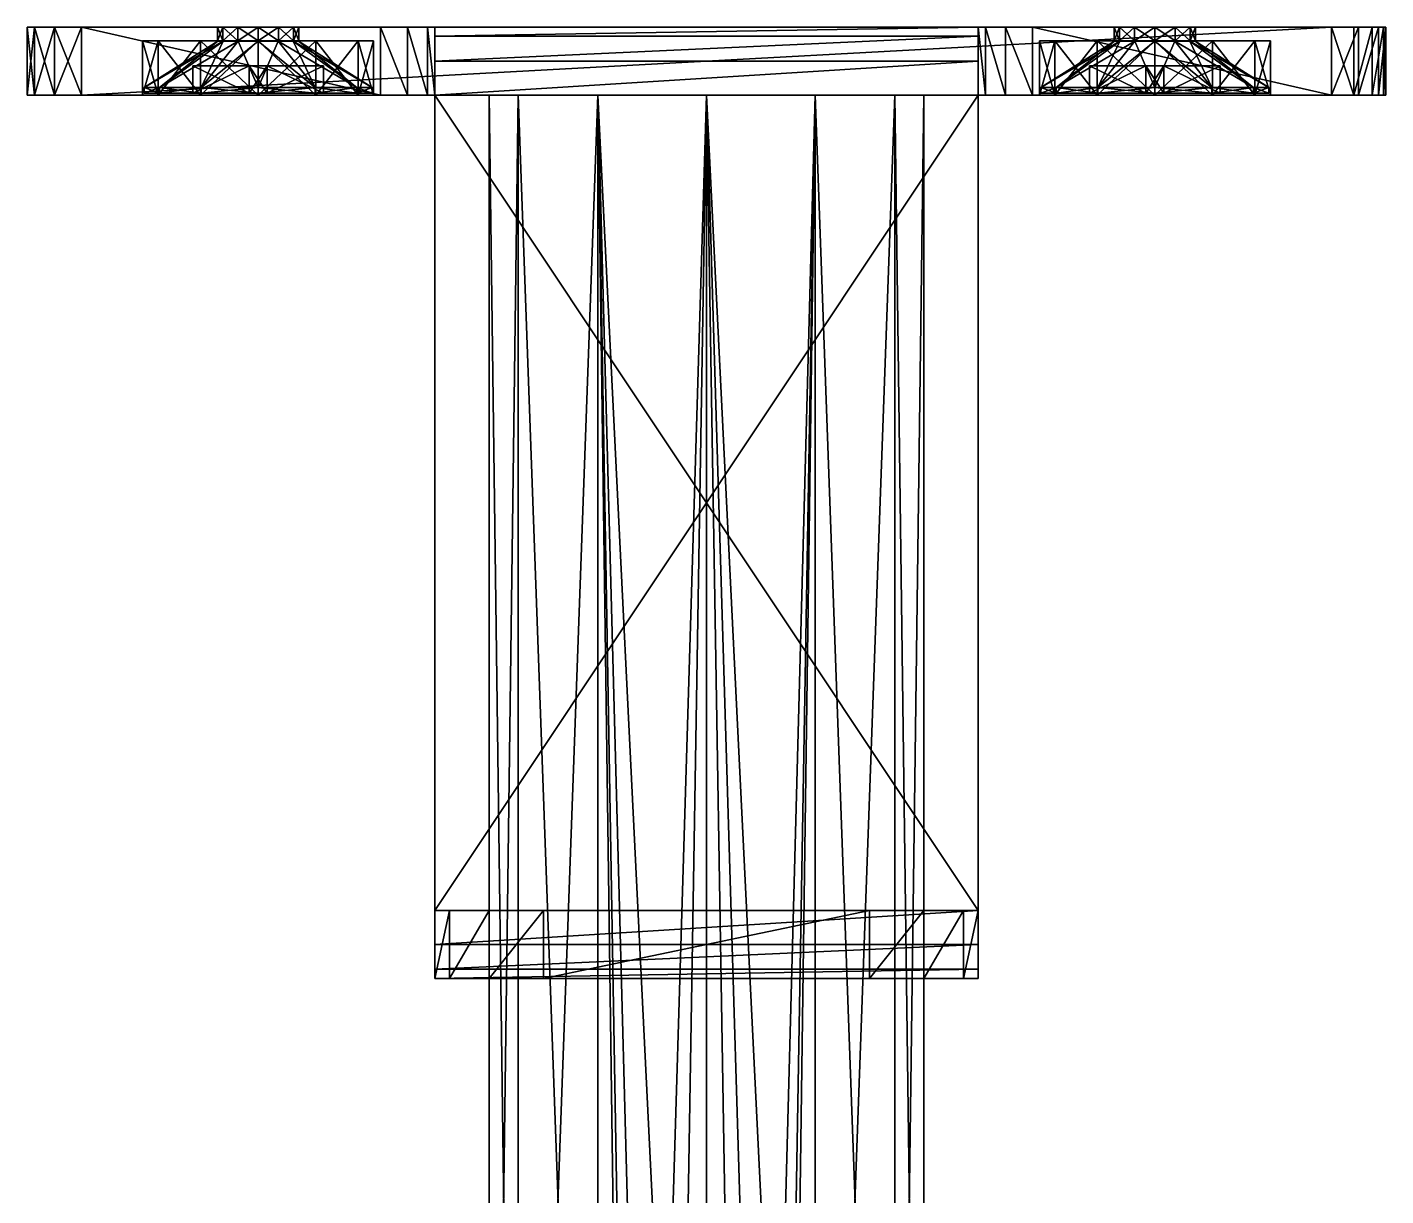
# Model space of a CAD drawing. Header units: millimetres. Extents: x -25 to 25, y -86 to 0.
# Drawn here: x -25 to 25, y -43 to 0 of the extents above; entities that cross this region are included whole.
import ezdxf

# ---------------------------------------------------------------- set-up
doc = ezdxf.new("R2010")
doc.units = ezdxf.units.MM
doc.layers.get('0').update_dxf_attribs({"color": 227})

msp = doc.modelspace()

# ---------------------------------------------------------------- meshes
at = {"color": 252}
mesh = msp.add_polyface(dxfattribs=at)
corners = [(-20.135, -2.214, -2.099), (-17.784, -0.518, -0.741), (-18.599, -2.214, -3.635), (-20.135, -2.214, 2.099), (-17.784, -0.518, 0.741), (-20.698, -2.214), (-18.599, -2.214, 3.635), (-17.241, -0.518, 1.284), (-17.982, -0.518), (-20.135, -2.426, -2.099), (-20.135, -2.426, 2.099), (-20.698, -2.426), (-18.599, -2.426, -3.635), (-18.906, -2.426, -0.33), (-18.906, -1.426, -0.33), (-18.906, -2.426, 0.33), (-18.906, -1.426, 0.33), (-23, 0, -25), (-25, 0, -23), (-12, 0, -25), (-24, 0, -24.732), (-24.732, 0, -24), (-25, 0, 13), (-18, 0), (-24.732, 0, 14), (-24, 0, 14.732), (-23, 0, 15), (-17.799, 0, 0.75), (-17.25, 0, 1.299), (-17.799, 0, -0.75), (-17.25, 0, -1.299), (-16.5, 0, -1.5), (-25, -2.5, 13), (-25, -2.5, -23), (-23, -2.5, -25), (-24.732, -2.5, -24), (-24, -2.5, -24.732), (-12, -2.5, -25), (-23, -2.5, 15), (-24, -2.5, 14.732), (-24.732, -2.5, 14), (-20.181, -0.5, -2.125), (-20.181, -2.5, -2.125), (-18.625, -0.5, -3.681), (-20.75, -2.5), (-20.181, -0.5, 2.125), (-20.181, -2.5, 2.125), (-20.75, -0.5), (-18.625, -2.5, 3.681), (-18.625, -0.5, 3.681), (-18.625, -2.5, -3.681), (-17.799, -0.5, 0.75), (-17.799, -0.5, -0.75), (-17.25, -0.5, -1.299), (-18, -0.5), (-17.25, -0.5, 1.299)]
mesh.append_faces([[corners[k] for k in face] for face in [(18, 31, 19, 18), (22, 26, 28, 22)]], dxfattribs={"vtx0": -1, "vtx1": -1, "vtx2": -1, "vtx3": -1, "color": 252})
mesh.append_faces([[corners[k] for k in face] for face in [(17, 18, 19, 17), (22, 23, 18, 22), (27, 22, 28, 27), (47, 51, 45, 47), (41, 52, 47, 41), (43, 53, 41, 43), (45, 55, 49, 45)]], dxfattribs={"vtx0": -1, "vtx1": -1, "vtx3": -1, "color": 252})
mesh.append_faces([[corners[k] for k in face] for face in [(17, 20, 18, 17), (25, 26, 22, 25), (27, 23, 22, 27), (23, 29, 18, 23), (29, 30, 18, 29), (30, 31, 18, 30), (54, 51, 47, 54)]], dxfattribs={"vtx1": -1, "vtx2": -1, "vtx3": -1, "color": 252})
mesh.append_faces([[corners[k] for k in face] for face in [(0, 1, 2, 0), (3, 4, 5, 3), (6, 7, 3, 6), (5, 8, 0, 5), (0, 9, 5, 0), (3, 10, 6, 3), (13, 14, 15, 13), (24, 25, 22, 24), (32, 22, 33, 32), (17, 34, 20, 17), (35, 21, 36, 35), (33, 18, 35, 33), (36, 20, 34, 36), (34, 17, 37, 34), (38, 26, 39, 38), (24, 40, 25, 24), (22, 32, 24, 22), (25, 39, 26, 25), (41, 42, 43, 41), (42, 41, 44, 42), (45, 46, 47, 45), (46, 45, 48, 46), (49, 48, 45, 49), (47, 44, 41, 47)]], dxfattribs={"vtx1": -1, "vtx3": -1, "color": 252})
mesh.append_faces([[corners[k] for k in face] for face in [(3, 5, 11, 3), (0, 2, 12, 0), (14, 16, 15, 14), (20, 21, 18, 20), (22, 18, 33, 22), (18, 21, 35, 18), (21, 20, 36, 21), (32, 40, 24, 32), (40, 39, 25, 40), (46, 44, 47, 46), (42, 50, 43, 42)]], dxfattribs={"vtx2": -1, "vtx3": -1, "color": 252})
mesh = msp.add_polyface(dxfattribs=at)
corners = [(-17.784, -0.518, -0.741), (-15.216, -0.518, -0.741), (-17.241, -0.518, -1.284), (-17.982, -0.518), (-15.018, -0.518), (-17.241, -0.518, 1.284), (-15.759, -0.518, 1.284), (-17.784, -0.518, 0.741), (-16.5, -0.518, 1.482), (-15.216, -0.518, 0.741), (-16.5, -0.518, -1.482), (-16.5, -2.214, -4.198), (-20.135, -2.214, -2.099), (-20.135, -2.214, 2.099), (-16.5, -2.214, 4.198), (-18.599, -2.214, 3.635), (-20.698, -2.214), (-18.599, -2.214, -3.635), (-16.5, -2.426, -4.198), (-18.599, -2.426, 3.635), (-16.83, -2.426, -2.406), (-16.83, -1.426, -2.406), (-16.83, -2.426, -0.33), (-16.83, -1.426, -0.33), (-18.906, -2.426, -0.33), (-18.906, -1.426, -0.33), (-18.906, -2.426, 0.33), (-18.906, -1.426, 0.33), (-16.83, -2.426, 0.33), (-16.83, -1.426, 0.33), (-16.83, -2.426, 2.406), (-16.83, -1.426, 2.406), (-16.17, -2.426, 2.406), (-15.75, 0, 1.299), (-16.5, 0, 1.5), (-23, 0, 15), (-17.25, 0, 1.299), (-23, 0, -25), (-12, 0, -25), (-12, -2.5, -25), (-16.5, -2.5, -4.25), (-16.5, -0.5, -4.25), (-18.625, -2.5, -3.681), (-16.5, -0.5, 4.25), (-16.5, -2.5, 4.25), (-18.625, -0.5, 3.681), (-18.625, -2.5, 3.681), (-18.625, -0.5, -3.681), (-16.5, -0.5, 1.5), (-17.25, -0.5, 1.299), (-17.799, -0.5, -0.75), (-20.181, -0.5, -2.125), (-17.25, -0.5, -1.299), (-16.5, -0.5, -1.5), (-18, -0.5), (-20.75, -0.5), (-17.799, -0.5, 0.75), (-20.181, -0.5, 2.125), (-17.799, 0, 0.75), (-18, 0), (-17.799, 0, -0.75), (-17.25, 0, -1.299), (-16.5, 0, -1.5)]
mesh.append_faces([[corners[k] for k in face] for face in [(0, 1, 2, 0), (5, 6, 7, 5), (7, 9, 3, 7), (27, 23, 29, 27), (48, 45, 49, 48), (50, 51, 52, 50), (41, 53, 47, 41)]], dxfattribs={"vtx0": -1, "vtx1": -1, "vtx3": -1, "color": 252})
mesh.append_faces([[corners[k] for k in face] for face in [(0, 3, 4, 0), (33, 34, 35, 33), (34, 36, 35, 34), (43, 45, 48, 43), (53, 52, 47, 53), (50, 54, 55, 50), (56, 49, 57, 56)]], dxfattribs={"vtx1": -1, "vtx2": -1, "vtx3": -1, "color": 252})
mesh.append_faces([[corners[k] for k in face] for face in [(10, 11, 2, 10), (0, 12, 3, 0), (7, 13, 5, 7), (14, 8, 15, 14), (17, 2, 11, 17), (11, 18, 17, 11), (20, 21, 22, 20), (22, 23, 24, 22), (26, 27, 28, 26), (28, 29, 30, 28), (30, 31, 32, 30), (40, 41, 42, 40), (43, 44, 45, 43), (47, 42, 41, 47), (34, 48, 36, 34), (56, 58, 49, 56), (58, 56, 59, 58), (50, 60, 54, 50), (60, 50, 61, 60), (53, 62, 52, 53), (52, 61, 50, 52), (54, 59, 56, 54), (49, 36, 48, 49)]], dxfattribs={"vtx1": -1, "vtx3": -1, "color": 252})
mesh.append_faces([[corners[k] for k in face] for face in [(5, 8, 6, 5), (8, 5, 15, 8), (7, 3, 16, 7), (0, 2, 17, 0), (14, 15, 19, 14), (21, 23, 22, 21), (23, 25, 24, 23), (27, 29, 28, 27), (29, 31, 30, 29), (27, 25, 23, 27), (37, 38, 39, 37), (44, 46, 45, 44), (62, 61, 52, 62), (60, 59, 54, 60), (58, 36, 49, 58)]], dxfattribs={"vtx2": -1, "vtx3": -1, "color": 252})
mesh = msp.add_polyface(dxfattribs=at)
corners = [(12.865, -2.214, 2.099), (15.216, -0.518, 0.741), (12.302, -2.214), (12.865, -2.214, -2.099), (15.216, -0.518, -0.741), (14.401, -2.214, -3.635), (15.018, -0.518), (14.401, -2.214, 3.635), (15.759, -0.518, 1.284), (12.302, -2.426), (14.094, -2.426, -0.33), (14.094, -1.426, -0.33), (14.094, -2.426, 0.33), (14.094, -1.426, 0.33), (10, -1.25, -47.665), (-10, -1.25, -47.665), (10, -0.335, -46.75), (10, -2.5, -48), (-10, -2.5, -48), (-10, -0.335, -46.75), (10, 0, -45.5), (23, 0, 15), (-15.75, 0, 1.299), (-23, 0, 15), (11, 0, -25.268), (15.75, 0, -1.299), (12, 0, -25), (10.268, 0, -26), (-10.268, 0, -26), (-10, 0, -45.5), (10, 0, -27), (-10, 0, -27), (15, 0), (-15, 0), (15.201, 0, 0.75), (15.75, 0, 1.299), (-15.201, 0, 0.75), (15.201, 0, -0.75), (-15.201, 0, -0.75), (-11, 0, -25.268), (23, -2.5, 15), (-23, -2.5, 15), (12, -2.5, -25), (10.268, -2.5, -26), (11, -2.5, -25.268), (10, -2.5, -27), (10, -2.5, -46), (12.819, -0.5, -2.125), (12.819, -2.5, -2.125), (14.375, -0.5, -3.681), (12.25, -2.5), (12.819, -0.5, 2.125), (12.819, -2.5, 2.125), (12.25, -0.5), (14.375, -2.5, 3.681), (14.375, -0.5, 3.681), (14.375, -2.5, -3.681), (15.201, -0.5, 0.75), (15.201, -0.5, -0.75), (15.75, -0.5, -1.299), (15, -0.5), (15.75, -0.5, 1.299)]
mesh.append_faces([[corners[k] for k in face] for face in [(39, 37, 24, 39), (35, 22, 21, 35)]], dxfattribs={"vtx0": -1, "vtx1": -1, "vtx2": -1, "vtx3": -1, "color": 252})
mesh.append_faces([[corners[k] for k in face] for face in [(21, 22, 23, 21), (24, 25, 26, 24), (27, 28, 24, 27), (30, 31, 27, 30), (32, 33, 34, 32), (25, 24, 37, 25), (53, 57, 51, 53), (47, 58, 53, 47), (49, 59, 47, 49), (51, 61, 55, 51)]], dxfattribs={"vtx0": -1, "vtx1": -1, "vtx3": -1, "color": 252})
mesh.append_faces([[corners[k] for k in face] for face in [(46, 16, 20, 46)]], dxfattribs={"vtx0": -1, "vtx2": -1, "vtx3": -1, "color": 252})
mesh.append_faces([[corners[k] for k in face] for face in [(29, 31, 30, 29), (35, 34, 36, 35), (32, 37, 38, 32), (17, 14, 46, 17), (14, 16, 46, 14), (45, 46, 20, 45), (58, 60, 53, 58), (60, 57, 53, 60)]], dxfattribs={"vtx1": -1, "vtx2": -1, "vtx3": -1, "color": 252})
mesh.append_faces([[corners[k] for k in face] for face in [(0, 1, 2, 0), (3, 4, 5, 3), (4, 3, 6, 4), (7, 8, 0, 7), (2, 6, 3, 2), (10, 11, 12, 10), (14, 15, 16, 14), (17, 18, 14, 17), (16, 19, 20, 16), (20, 29, 30, 20), (40, 21, 41, 40), (26, 42, 24, 26), (43, 27, 44, 43), (45, 30, 43, 45), (44, 24, 42, 44), (30, 45, 20, 30), (47, 48, 49, 47), (48, 47, 50, 48), (51, 52, 53, 51), (52, 51, 54, 52), (55, 54, 51, 55), (53, 50, 47, 53)]], dxfattribs={"vtx1": -1, "vtx3": -1, "color": 252})
mesh.append_faces([[corners[k] for k in face] for face in [(1, 6, 2, 1), (0, 2, 9, 0), (11, 13, 12, 11), (21, 23, 41, 21), (30, 27, 43, 30), (27, 24, 44, 27), (52, 50, 53, 52), (48, 56, 49, 48)]], dxfattribs={"vtx2": -1, "vtx3": -1, "color": 252})
mesh = msp.add_polyface(dxfattribs=at)
corners = [(-15.216, -0.518, -0.741), (-17.784, -0.518, -0.741), (-15.018, -0.518), (-16.5, -0.518, -1.482), (-17.241, -0.518, -1.284), (-15.759, -0.518, -1.284), (-17.982, -0.518), (-15.216, -0.518, 0.741), (-15.759, -0.518, 1.284), (-17.784, -0.518, 0.741), (-12.865, -2.214, -2.099), (-16.5, -2.214, -4.198), (-14.401, -2.214, -3.635), (-16.5, -0.518, 1.482), (-16.5, -2.214, 4.198), (-14.401, -2.214, 3.635), (-16.5, -2.426, 4.198), (-14.401, -2.426, -3.635), (-16.17, -2.426, 0.33), (-16.17, -1.426, 0.33), (-14.094, -2.426, 0.33), (-14.094, -1.426, 0.33), (-14.094, -1.426, -0.33), (-16.17, -1.426, -0.33), (-16.17, -2.426, -0.33), (-16.17, -2.426, -2.406), (-16.17, -1.426, -2.406), (-16.83, -2.426, -2.406), (-16.83, -1.426, -2.406), (-16.83, -1.426, 2.406), (-16.17, -1.426, 2.406), (-16.17, -2.426, 2.406), (-16.83, -1.426, 0.33), (-16.83, -1.426, -0.33), (-15.75, 0, -1.299), (-12, 0, -25), (-16.5, 0, -1.5), (-16.5, -0.5, -4.25), (-16.5, -2.5, -4.25), (-14.375, -0.5, -3.681), (-16.5, -2.5, 4.25), (-16.5, -0.5, 4.25), (-14.375, -2.5, 3.681), (-14.375, -0.5, 3.681), (-14.375, -2.5, -3.681), (-16.5, -0.5, 1.5), (-16.5, -0.5, -1.5), (-15.75, -0.5, -1.299), (-15.75, -0.5, 1.299), (-15.201, -0.5, 0.75), (-15.201, 0, 0.75), (-15, -0.5), (-15.75, 0, 1.299), (-16.5, 0, 1.5), (-15.201, -0.5, -0.75), (-15.201, 0, -0.75), (-15, 0)]
mesh.append_faces([[corners[k] for k in face] for face in [(33, 23, 32, 33), (19, 32, 23, 19)]], dxfattribs={"vtx0": -1, "vtx1": -1, "vtx2": -1, "vtx3": -1, "color": 252})
mesh.append_faces([[corners[k] for k in face] for face in [(0, 1, 2, 0), (5, 4, 0, 5), (2, 6, 7, 2), (22, 19, 23, 22), (34, 35, 36, 34), (41, 45, 43, 41), (46, 39, 47, 46)]], dxfattribs={"vtx0": -1, "vtx1": -1, "vtx3": -1, "color": 252})
mesh.append_faces([[corners[k] for k in face] for face in [(8, 7, 9, 8), (29, 32, 19, 29), (26, 23, 33, 26), (37, 39, 46, 37), (45, 48, 43, 45)]], dxfattribs={"vtx1": -1, "vtx2": -1, "vtx3": -1, "color": 252})
mesh.append_faces([[corners[k] for k in face] for face in [(3, 4, 5, 3), (0, 10, 5, 0), (11, 3, 12, 11), (13, 14, 8, 13), (15, 8, 14, 15), (14, 16, 15, 14), (18, 19, 20, 18), (24, 23, 25, 24), (25, 26, 27, 25), (31, 30, 18, 31), (30, 29, 19, 30), (28, 26, 33, 28), (37, 38, 39, 37), (40, 41, 42, 40), (43, 42, 41, 43), (49, 50, 51, 49), (50, 49, 52, 50), (45, 53, 48, 45), (36, 46, 34, 36), (54, 55, 47, 54), (55, 54, 56, 55), (48, 52, 49, 48), (51, 56, 54, 51), (47, 34, 46, 47)]], dxfattribs={"vtx1": -1, "vtx3": -1, "color": 252})
mesh.append_faces([[corners[k] for k in face] for face in [(7, 8, 15, 7), (3, 5, 12, 3), (11, 12, 17, 11), (19, 21, 20, 19), (22, 23, 24, 22), (23, 26, 25, 23), (26, 28, 27, 26), (29, 30, 31, 29), (30, 19, 18, 30), (38, 44, 39, 38), (53, 52, 48, 53), (50, 56, 51, 50), (55, 34, 47, 55)]], dxfattribs={"vtx2": -1, "vtx3": -1, "color": 252})
mesh = msp.add_polyface(dxfattribs=at)
corners = [(-12.865, -2.214, -2.099), (-15.216, -0.518, -0.741), (-12.302, -2.214), (-12.865, -2.214, 2.099), (-15.216, -0.518, 0.741), (-14.401, -2.214, 3.635), (-15.018, -0.518), (-14.401, -2.214, -3.635), (-15.759, -0.518, -1.284), (-12.865, -2.426, -2.099), (-12.865, -2.426, 2.099), (-14.401, -2.426, 3.635), (-12.302, -2.426), (-14.094, -2.426, 0.33), (-14.094, -1.426, 0.33), (-14.094, -2.426, -0.33), (-14.094, -1.426, -0.33), (-16.17, -2.426, -0.33), (-16.17, -1.426, 0.33), (-10, 0, -45.5), (10, 0, -45.5), (-10, -0.335, -46.75), (-10, -2.5, -48), (-10, -1.25, -47.665), (10, -1.25, -47.665), (10, -0.335, -46.75), (-10.268, 0, -26), (10.268, 0, -26), (-10, 0, -27), (-11, 0, -25.268), (11, 0, -25.268), (-12, 0, -25), (-15.75, 0, -1.299), (-15.201, 0, -0.75), (-15, 0), (15, 0), (-15.75, 0, 1.299), (15.75, 0, 1.299), (-15.201, 0, 0.75), (15.201, 0, 0.75), (15.201, 0, -0.75), (-10, -2.5, -27), (-10, -2.5, -46), (-11, -2.5, -25.268), (-10.268, -2.5, -26), (-12, -2.5, -25), (-12.819, -0.5, -2.125), (-12.819, -2.5, -2.125), (-12.25, -0.5), (-14.375, -2.5, -3.681), (-12.819, -0.5, 2.125), (-12.819, -2.5, 2.125), (-14.375, -0.5, 3.681), (-12.25, -2.5), (-14.375, -2.5, 3.681), (-14.375, -0.5, -3.681), (-15.201, -0.5, 0.75), (-15.75, -0.5, 1.299), (-15, -0.5), (-15.201, -0.5, -0.75), (-15.75, -0.5, -1.299)]
mesh.append_faces([[corners[k] for k in face] for face in [(33, 40, 29, 33)]], dxfattribs={"vtx0": -1, "vtx1": -1, "vtx2": -1, "vtx3": -1, "color": 252})
mesh.append_faces([[corners[k] for k in face] for face in [(26, 27, 28, 26), (31, 32, 29, 31), (34, 35, 33, 34), (36, 37, 38, 36), (38, 39, 34, 38), (41, 19, 42, 41), (50, 56, 48, 50), (56, 50, 57, 56), (48, 58, 46, 48), (46, 60, 55, 46), (52, 57, 50, 52)]], dxfattribs={"vtx0": -1, "vtx1": -1, "vtx3": -1, "color": 252})
mesh.append_faces([[corners[k] for k in face] for face in [(26, 29, 30, 26), (32, 33, 29, 32), (19, 21, 42, 19), (21, 23, 42, 21), (23, 22, 42, 23), (58, 59, 46, 58), (59, 60, 46, 59), (56, 58, 48, 56)]], dxfattribs={"vtx1": -1, "vtx2": -1, "vtx3": -1, "color": 252})
mesh.append_faces([[corners[k] for k in face] for face in [(0, 1, 2, 0), (3, 4, 5, 3), (4, 3, 6, 4), (7, 8, 0, 7), (2, 6, 3, 2), (0, 9, 7, 0), (3, 10, 2, 3), (13, 14, 15, 13), (15, 16, 17, 15), (14, 18, 16, 14), (19, 20, 21, 19), (28, 41, 26, 28), (43, 29, 44, 43), (45, 31, 43, 45), (44, 26, 41, 44), (46, 47, 48, 46), (47, 46, 49, 47), (50, 51, 52, 50), (51, 50, 53, 51), (55, 49, 46, 55), (48, 53, 50, 48)]], dxfattribs={"vtx1": -1, "vtx3": -1, "color": 252})
mesh.append_faces([[corners[k] for k in face] for face in [(1, 6, 2, 1), (3, 5, 11, 3), (0, 2, 12, 0), (14, 16, 15, 14), (22, 23, 24, 22), (23, 21, 25, 23), (41, 28, 19, 41), (31, 29, 43, 31), (29, 26, 44, 29), (51, 54, 52, 51), (47, 53, 48, 47)]], dxfattribs={"vtx2": -1, "vtx3": -1, "color": 252})
mesh = msp.add_polyface(dxfattribs=at)
corners = [(15.216, -0.518, 0.741), (17.784, -0.518, 0.741), (15.018, -0.518), (15.759, -0.518, 1.284), (17.241, -0.518, 1.284), (17.982, -0.518), (15.216, -0.518, -0.741), (15.759, -0.518, -1.284), (17.784, -0.518, -0.741), (12.865, -2.214, 2.099), (16.5, -2.214, 4.198), (16.5, -0.518, 1.482), (14.401, -2.214, 3.635), (16.5, -0.518, -1.482), (16.5, -2.214, -4.198), (14.401, -2.214, -3.635), (14.401, -2.426, 3.635), (14.094, -2.426, 0.33), (14.094, -1.426, 0.33), (16.17, -2.426, 0.33), (16.17, -1.426, 0.33), (16.17, -2.426, -0.33), (16.17, -1.426, -0.33), (14.094, -2.426, -0.33), (14.094, -1.426, -0.33), (16.17, -2.426, -2.406), (16.17, -1.426, -2.406), (16.83, -1.426, -2.406), (16.17, -2.426, 2.406), (16.17, -1.426, 2.406), (16.83, -2.426, 2.406), (16.83, -1.426, 2.406), (16.83, -1.426, 0.33), (16.83, -1.426, -0.33), (15.75, 0, -1.299), (16.5, 0, -1.5), (12, 0, -25), (24.992, 0, -22.75), (12, -2.5, -25), (23, -2.5, -25), (16.5, -2.5, -4.25), (16.5, -0.5, -4.25), (14.375, -2.5, -3.681), (16.5, -0.5, 4.25), (16.5, -2.5, 4.25), (14.375, -0.5, 3.681), (14.375, -2.5, 3.681), (14.375, -0.5, -3.681), (16.5, -0.5, 1.5), (15.75, -0.5, 1.299), (15.201, -0.5, -0.75), (12.819, -0.5, -2.125), (15.75, -0.5, -1.299), (16.5, -0.5, -1.5), (15.201, -0.5, 0.75), (12.819, -0.5, 2.125), (16.5, 0, 1.5), (15.75, 0, 1.299), (15.201, 0, 0.75), (15, 0), (15.201, 0, -0.75), (15, -0.5)]
mesh.append_faces([[corners[k] for k in face] for face in [(22, 33, 20, 22), (36, 35, 37, 36)]], dxfattribs={"vtx0": -1, "vtx1": -1, "vtx2": -1, "vtx3": -1, "color": 252})
mesh.append_faces([[corners[k] for k in face] for face in [(0, 1, 2, 0), (3, 4, 0, 3), (2, 5, 6, 2), (18, 22, 20, 18), (48, 45, 49, 48), (50, 51, 52, 50), (41, 53, 47, 41)]], dxfattribs={"vtx0": -1, "vtx1": -1, "vtx3": -1, "color": 252})
mesh.append_faces([[corners[k] for k in face] for face in [(7, 6, 8, 7), (29, 20, 32, 29), (34, 35, 36, 34), (43, 45, 48, 43), (53, 52, 47, 53), (54, 49, 55, 54)]], dxfattribs={"vtx1": -1, "vtx2": -1, "vtx3": -1, "color": 252})
mesh.append_faces([[corners[k] for k in face] for face in [(0, 9, 3, 0), (10, 11, 12, 10), (13, 14, 7, 13), (15, 7, 14, 15), (17, 18, 19, 17), (21, 22, 23, 21), (25, 26, 21, 25), (28, 29, 30, 28), (19, 20, 28, 19), (26, 27, 22, 26), (38, 36, 39, 38), (40, 41, 42, 40), (43, 44, 45, 43), (47, 42, 41, 47), (56, 48, 57, 56), (54, 58, 49, 54), (58, 54, 59, 58), (50, 60, 61, 50), (60, 50, 34, 60), (53, 35, 52, 53), (52, 34, 50, 52), (61, 59, 54, 61), (49, 57, 48, 49)]], dxfattribs={"vtx1": -1, "vtx3": -1, "color": 252})
mesh.append_faces([[corners[k] for k in face] for face in [(6, 7, 15, 6), (11, 3, 12, 11), (10, 12, 16, 10), (18, 20, 19, 18), (22, 24, 23, 22), (26, 22, 21, 26), (27, 26, 25, 27), (29, 31, 30, 29), (20, 29, 28, 20), (18, 24, 22, 18), (44, 46, 45, 44), (35, 34, 52, 35), (60, 59, 61, 60), (58, 57, 49, 58)]], dxfattribs={"vtx2": -1, "vtx3": -1, "color": 252})
mesh = msp.add_polyface(dxfattribs=at)
corners = [(17.784, -0.518, 0.741), (15.216, -0.518, 0.741), (17.241, -0.518, 1.284), (16.5, -0.518, 1.482), (15.759, -0.518, 1.284), (17.982, -0.518), (15.018, -0.518), (17.241, -0.518, -1.284), (15.759, -0.518, -1.284), (17.784, -0.518, -0.741), (16.5, -0.518, -1.482), (15.216, -0.518, -0.741), (16.5, -2.214, 4.198), (20.135, -2.214, 2.099), (20.135, -2.214, -2.099), (16.5, -2.214, -4.198), (18.599, -2.214, -3.635), (18.599, -2.214, 3.635), (16.83, -2.426, -2.406), (16.83, -1.426, -2.406), (16.17, -2.426, -2.406), (16.83, -2.426, -0.33), (16.83, -1.426, -0.33), (18.906, -2.426, -0.33), (18.906, -1.426, -0.33), (16.83, -2.426, 0.33), (16.83, -1.426, 0.33), (18.906, -2.426, 0.33), (18.906, -1.426, 0.33), (16.83, -2.426, 2.406), (16.83, -1.426, 2.406), (16.17, -1.426, -0.33), (16.17, -1.426, 2.406), (16.17, -1.426, 0.33), (16.5, 0, 1.5), (15.75, 0, 1.299), (23, 0, 15), (12, 0, -25), (23, 0, -25), (23, -2.5, -25), (16.5, -0.5, -4.25), (16.5, -2.5, -4.25), (18.625, -0.5, -3.681), (16.5, -2.5, 4.25), (16.5, -0.5, 4.25), (18.625, -2.5, 3.681), (18.625, -0.5, 3.681), (18.625, -2.5, -3.681), (17.799, -0.5, 0.75), (20.181, -0.5, 2.125), (17.25, -0.5, 1.299), (16.5, -0.5, 1.5), (16.5, -0.5, -1.5), (17.25, -0.5, -1.299), (17.799, -0.5, -0.75), (20.181, -0.5, -2.125), (17.799, 0, 0.75), (18, -0.5), (17.25, 0, 1.299), (16.5, 0, -1.5), (17.25, 0, -1.299), (17.799, 0, -0.75), (18, 0)]
mesh.append_faces([[corners[k] for k in face] for face in [(26, 33, 22, 26)]], dxfattribs={"vtx0": -1, "vtx1": -1, "vtx2": -1, "vtx3": -1, "color": 252})
mesh.append_faces([[corners[k] for k in face] for face in [(0, 1, 2, 0), (7, 8, 9, 7), (9, 11, 5, 9), (24, 26, 22, 24), (48, 49, 50, 48), (44, 51, 46, 44), (52, 42, 53, 52)]], dxfattribs={"vtx0": -1, "vtx1": -1, "vtx3": -1, "color": 252})
mesh.append_faces([[corners[k] for k in face] for face in [(0, 5, 6, 0), (19, 22, 31, 19), (34, 35, 36, 34), (40, 42, 52, 40), (54, 53, 55, 54), (51, 50, 46, 51)]], dxfattribs={"vtx1": -1, "vtx2": -1, "vtx3": -1, "color": 252})
mesh.append_faces([[corners[k] for k in face] for face in [(3, 2, 4, 3), (3, 12, 2, 3), (0, 13, 5, 0), (9, 14, 7, 9), (15, 10, 16, 15), (17, 2, 12, 17), (18, 19, 20, 18), (21, 22, 18, 21), (23, 24, 21, 23), (25, 26, 27, 25), (29, 30, 25, 29), (30, 32, 26, 30), (40, 41, 42, 40), (43, 44, 45, 43), (46, 45, 44, 46), (48, 56, 57, 48), (56, 48, 58, 56), (51, 34, 50, 51), (59, 52, 60, 59), (54, 61, 53, 54), (61, 54, 62, 61), (50, 58, 48, 50), (57, 62, 54, 57), (53, 60, 52, 53)]], dxfattribs={"vtx1": -1, "vtx3": -1, "color": 252})
mesh.append_faces([[corners[k] for k in face] for face in [(7, 10, 8, 7), (10, 7, 16, 10), (0, 2, 17, 0), (22, 19, 18, 22), (24, 22, 21, 24), (26, 28, 27, 26), (30, 26, 25, 30), (24, 28, 26, 24), (37, 38, 39, 37), (41, 47, 42, 41), (34, 58, 50, 34), (56, 62, 57, 56), (61, 60, 53, 61)]], dxfattribs={"vtx2": -1, "vtx3": -1, "color": 252})
mesh = msp.add_polyface(dxfattribs=at)
corners = [(20.135, -2.214, 2.099), (17.784, -0.518, 0.741), (18.599, -2.214, 3.635), (20.135, -2.214, -2.099), (17.784, -0.518, -0.741), (20.698, -2.214), (18.599, -2.214, -3.635), (17.241, -0.518, -1.284), (17.982, -0.518), (18.599, -2.426, 3.635), (18.906, -2.426, 0.33), (18.906, -1.426, 0.33), (18.906, -2.426, -0.33), (18.906, -1.426, -0.33), (24, 0, 14.732), (25, 0, 13), (23, 0, 15), (24.732, 0, 14), (24.992, 0, -22.75), (18, 0), (24.911, 0, -23.589), (24.5, 0, -24.323), (23.823, 0, -24.823), (23, 0, -25), (12, 0, -25), (17.25, 0, 1.299), (16.5, 0, 1.5), (17.799, 0, 0.75), (17.25, 0, -1.299), (17.799, 0, -0.75), (16.5, 0, -1.5), (25, -2.5, 13), (24.992, -2.5, -22.75), (24.911, -2.5, -23.589), (23.823, -2.5, -24.823), (24.5, -2.5, -24.323), (23, -2.5, -25), (24.732, -2.5, 14), (24, -2.5, 14.732), (23, -2.5, 15), (20.181, -0.5, -2.125), (20.181, -2.5, -2.125), (20.75, -0.5), (18.625, -2.5, -3.681), (20.181, -0.5, 2.125), (20.181, -2.5, 2.125), (18.625, -0.5, 3.681), (20.75, -2.5), (18.625, -2.5, 3.681), (18.625, -0.5, -3.681), (17.799, -0.5, 0.75), (18, -0.5), (17.799, -0.5, -0.75), (17.25, -0.5, -1.299), (17.25, -0.5, 1.299)]
mesh.append_faces([[corners[k] for k in face] for face in [(25, 16, 15, 25)]], dxfattribs={"vtx0": -1, "vtx1": -1, "vtx2": -1, "vtx3": -1, "color": 252})
mesh.append_faces([[corners[k] for k in face] for face in [(14, 15, 16, 14), (18, 19, 15, 18), (25, 15, 27, 25), (28, 18, 30, 28), (44, 50, 42, 44), (42, 51, 40, 42), (40, 53, 49, 40), (46, 54, 44, 46)]], dxfattribs={"vtx0": -1, "vtx1": -1, "vtx3": -1, "color": 252})
mesh.append_faces([[corners[k] for k in face] for face in [(18, 33, 20, 18), (34, 21, 35, 34), (35, 20, 33, 35)]], dxfattribs={"vtx0": -1, "vtx3": -1, "color": 252})
mesh.append_faces([[corners[k] for k in face] for face in [(21, 22, 18, 21), (22, 23, 18, 22), (23, 24, 18, 23), (25, 26, 16, 25), (28, 29, 18, 28), (29, 19, 18, 29), (19, 27, 15, 19), (51, 52, 40, 51), (50, 51, 42, 50)]], dxfattribs={"vtx1": -1, "vtx2": -1, "vtx3": -1, "color": 252})
mesh.append_faces([[corners[k] for k in face] for face in [(0, 1, 2, 0), (3, 4, 5, 3), (6, 7, 3, 6), (5, 8, 0, 5), (10, 11, 12, 10), (20, 21, 18, 20), (15, 31, 18, 15), (32, 33, 18, 32), (36, 23, 34, 36), (22, 21, 34, 22), (21, 20, 35, 21), (31, 15, 37, 31), (14, 38, 17, 14), (16, 39, 14, 16), (17, 37, 15, 17), (40, 41, 42, 40), (41, 40, 43, 41), (44, 45, 46, 44), (45, 44, 47, 45), (49, 43, 40, 49), (42, 47, 44, 42)]], dxfattribs={"vtx1": -1, "vtx3": -1, "color": 252})
mesh.append_faces([[corners[k] for k in face] for face in [(4, 8, 5, 4), (0, 2, 9, 0), (11, 13, 12, 11), (14, 17, 15, 14), (31, 32, 18, 31), (23, 22, 34, 23), (39, 38, 14, 39), (38, 37, 17, 38), (45, 48, 46, 45), (41, 47, 42, 41)]], dxfattribs={"vtx2": -1, "vtx3": -1, "color": 252})
mesh = msp.add_polyface(dxfattribs=at)
corners = [(-12.865, -2.426, -2.099), (-12.865, -2.214, -2.099), (-12.302, -2.426), (-16.5, -2.426, -4.198), (-16.5, -2.214, -4.198), (-14.401, -2.426, -3.635), (-20.135, -2.426, -2.099), (-20.135, -2.214, -2.099), (-18.599, -2.426, -3.635), (-20.135, -2.426, 2.099), (-20.135, -2.214, 2.099), (-20.698, -2.426), (-16.5, -2.426, 4.198), (-16.5, -2.214, 4.198), (-18.599, -2.426, 3.635), (-12.865, -2.426, 2.099), (-12.865, -2.214, 2.099), (-14.401, -2.426, 3.635), (-14.401, -2.214, 3.635), (-18.599, -2.214, 3.635), (-20.698, -2.214), (-18.599, -2.214, -3.635), (-14.401, -2.214, -3.635), (-12.302, -2.214), (-14.094, -2.426, 0.33), (-16.17, -2.426, 2.406), (-16.17, -2.426, 0.33), (-16.83, -2.426, 2.406), (-18.906, -2.426, 0.33), (-16.83, -2.426, 0.33), (-18.906, -2.426, -0.33), (-16.83, -2.426, -2.406), (-16.83, -2.426, -0.33), (-16.17, -2.426, -2.406), (-14.094, -2.426, -0.33), (-16.17, -2.426, -0.33), (-4, -2.5, -6.928), (-6.928, -2.5, -4), (-12, -2.5, -25), (-8, -2.5), (-12.819, -2.5, -2.125), (-12.819, -2.5, 2.125), (-12.25, -2.5), (-14.375, -2.5, -3.681), (-20.75, -2.5), (-20.181, -2.5, 2.125), (-25, -2.5, 13), (-18.625, -2.5, 3.681), (-23, -2.5, 15), (-16.5, -2.5, 4.25), (-16.5, -2.5, -4.25), (-6.928, -2.5, 4), (-4, -2.5, 6.928), (-14.375, -2.5, 3.681), (-23, -2.5, -25), (-10.268, -2.5, -26), (0, -2.5, -8)]
mesh.append_faces([[corners[k] for k in face] for face in [(24, 15, 25, 24), (27, 9, 28, 27), (30, 6, 31, 30), (33, 0, 34, 33), (37, 43, 38, 37), (46, 47, 48, 46), (53, 52, 48, 53)]], dxfattribs={"vtx0": -1, "vtx1": -1, "vtx2": -1, "vtx3": -1, "color": 252})
mesh.append_faces([[corners[k] for k in face] for face in [(15, 24, 2, 15), (14, 27, 12, 14), (6, 30, 11, 6), (5, 33, 3, 5), (2, 34, 0, 2), (11, 28, 9, 11), (39, 40, 37, 39), (38, 50, 54, 38), (36, 55, 56, 36), (40, 39, 42, 40)]], dxfattribs={"vtx0": -1, "vtx1": -1, "vtx3": -1, "color": 252})
mesh.append_faces([[corners[k] for k in face] for face in [(31, 8, 3, 31), (25, 17, 12, 25)]], dxfattribs={"vtx0": -1, "vtx2": -1, "vtx3": -1, "color": 252})
mesh.append_faces([[corners[k] for k in face] for face in [(24, 25, 26, 24), (27, 28, 29, 27), (30, 31, 32, 30), (33, 34, 35, 33)]], dxfattribs={"vtx0": -1, "vtx3": -1, "color": 252})
mesh.append_faces([[corners[k] for k in face] for face in [(15, 17, 25, 15), (14, 9, 27, 14), (6, 8, 31, 6), (5, 0, 33, 5), (24, 34, 2, 24), (33, 31, 3, 33), (30, 28, 11, 30), (27, 25, 12, 27), (36, 37, 38, 36), (41, 42, 39, 41), (40, 43, 37, 40), (44, 45, 46, 44), (45, 47, 46, 45), (47, 49, 48, 47), (43, 50, 38, 43), (51, 52, 53, 51), (49, 53, 48, 49)]], dxfattribs={"vtx1": -1, "vtx2": -1, "vtx3": -1, "color": 252})
mesh.append_faces([[corners[k] for k in face] for face in [(0, 1, 2, 0), (3, 4, 5, 3), (6, 7, 8, 6), (9, 10, 11, 9), (12, 13, 14, 12), (15, 16, 17, 15), (17, 18, 12, 17), (14, 19, 9, 14), (11, 20, 6, 11), (8, 21, 3, 8), (5, 22, 0, 5), (2, 23, 15, 2)]], dxfattribs={"vtx1": -1, "vtx3": -1, "color": 252})
mesh = msp.add_polyface(dxfattribs=at)
corners = [(-6.928, -2.5, -4), (-6.928, -83.7, -4), (-8, -2.5), (0, -2.5, -8), (0, -83.7, -8), (-4, -2.5, -6.928), (0, -2.5, 8), (2.122, -72.879, 7.713), (4, -2.5, 6.928), (-4, -2.5, 6.928), (-2.122, -72.879, 7.713), (-6.928, -2.5, 4), (-6.928, -83.7, 4), (4, -2.5, -6.928), (4, -83.7, -6.928), (-4, -83.7, -6.928), (-8, -83.7), (-23, -2.5, 15), (23, -2.5, 15), (-24, -2.5, 14.732), (-25, -2.5, 13), (-24.732, -2.5, 14), (-25, -2.5, -23), (-20.75, -2.5), (-24.732, -2.5, -24), (-24, -2.5, -24.732), (-23, -2.5, -25), (-16.5, -2.5, -4.25), (-18.625, -2.5, -3.681), (-20.181, -2.5, -2.125), (-11, -2.5, -25.268), (-12, -2.5, -25), (-10.268, -2.5, -26), (-10, -2.5, -27), (10, -2.5, -27), (-10, -2.5, -46), (10, -2.5, -46), (-12.819, -2.5, 2.125), (-14.375, -2.5, 3.681), (10.268, -2.5, -26), (-10, -32.5, -48), (10, -32.5, -48), (-10, -33.75, -47.665), (-10, -35, -45.5), (-10, -34.665, -46.75), (10, -34.665, -46.75), (10, -33.75, -47.665), (-10, -2.5, -48), (-10, -32.5, -46), (-8, -32.5, -33.536), (-6, -32.5, -33), (-9.464, -32.5, -35), (6, -32.5, -33), (9.464, -32.5, -35), (-10, -32.5, -37), (10, -32.5, -37), (6, -35, -33), (-6, -35, -33), (-10, -35, -37), (-8, -35, -33.536), (-9.464, -35, -35)]
mesh.append_faces([[corners[k] for k in face] for face in [(22, 26, 27, 22), (39, 3, 32, 39), (52, 53, 54, 52)]], dxfattribs={"vtx0": -1, "vtx1": -1, "vtx2": -1, "vtx3": -1, "color": 252})
mesh.append_faces([[corners[k] for k in face] for face in [(6, 7, 8, 6), (9, 10, 6, 9), (17, 6, 18, 17), (19, 20, 17, 19), (22, 23, 20, 22), (30, 5, 31, 30), (33, 34, 32, 33), (11, 37, 2, 11), (37, 11, 38, 37), (6, 17, 9, 6), (52, 51, 50, 52), (35, 40, 48, 35)]], dxfattribs={"vtx0": -1, "vtx1": -1, "vtx3": -1, "color": 252})
mesh.append_faces([[corners[k] for k in face] for face in [(22, 27, 28, 22), (22, 28, 29, 22), (22, 29, 23, 22), (52, 54, 51, 52)]], dxfattribs={"vtx0": -1, "vtx2": -1, "vtx3": -1, "color": 252})
mesh.append_faces([[corners[k] for k in face] for face in [(25, 26, 22, 25), (30, 32, 5, 30), (48, 54, 55, 48), (54, 48, 43, 54), (47, 40, 35, 47), (40, 42, 48, 40), (42, 44, 48, 42), (44, 43, 48, 44)]], dxfattribs={"vtx1": -1, "vtx2": -1, "vtx3": -1, "color": 252})
mesh.append_faces([[corners[k] for k in face] for face in [(0, 1, 2, 0), (3, 4, 5, 3), (11, 12, 9, 11), (13, 14, 3, 13), (5, 15, 0, 5), (2, 16, 11, 2), (24, 25, 22, 24), (35, 36, 33, 35), (40, 41, 42, 40), (49, 50, 51, 49), (56, 52, 57, 56), (58, 54, 43, 58), (54, 58, 51, 54), (59, 49, 60, 59), (57, 50, 59, 57), (60, 51, 58, 60)]], dxfattribs={"vtx1": -1, "vtx3": -1, "color": 252})
mesh.append_faces([[corners[k] for k in face] for face in [(19, 21, 20, 19), (43, 44, 45, 43), (44, 42, 46, 44), (41, 40, 47, 41), (36, 35, 48, 36), (52, 50, 57, 52), (50, 49, 59, 50), (49, 51, 60, 49)]], dxfattribs={"vtx2": -1, "vtx3": -1, "color": 252})
mesh = msp.add_polyface(dxfattribs=at)
corners = [(6.928, -2.5, -4), (6.928, -83.7, -4), (4, -2.5, -6.928), (6.928, -2.5, 4), (6.928, -83.7, 4), (8, -2.5), (8, -83.7), (4, -2.5, 6.928), (4, -83.7, 6.928), (25, -2.5, 13), (20.75, -2.5), (24.992, -2.5, -22.75), (24.732, -2.5, 14), (24, -2.5, 14.732), (23, -2.5, 15), (10, -2.5, -46), (10, -2.5, -27), (-10, -2.5, -27), (10.268, -2.5, -26), (-10.268, -2.5, -26), (11, -2.5, -25.268), (12, -2.5, -25), (23, -2.5, -25), (16.5, -2.5, -4.25), (18.625, -2.5, -3.681), (23.823, -2.5, -24.823), (24.911, -2.5, -23.589), (24.5, -2.5, -24.323), (20.181, -2.5, -2.125), (0, -2.5, 8), (14.375, -2.5, 3.681), (16.5, -2.5, 4.25), (18.625, -2.5, 3.681), (12.819, -2.5, 2.125), (12.819, -2.5, -2.125), (0, -2.5, -8), (14.375, -2.5, -3.681), (12.25, -2.5), (10, -34.665, -46.75), (-10, -34.665, -46.75), (10, -33.75, -47.665), (10, -35, -45.5), (-10, -35, -45.5), (-10, -33.75, -47.665), (10, -32.5, -48), (10, -2.5, -48), (-10, -2.5, -48), (10, -32.5, -46), (-10, -32.5, -46), (8, -32.5, -33.536), (9.464, -32.5, -35), (6, -32.5, -33), (10, -32.5, -37), (-10, -32.5, -37), (10, -35, -37), (9.464, -35, -35), (8, -35, -33.536), (6, -35, -33)]
mesh.append_faces([[corners[k] for k in face] for face in [(23, 22, 11, 23), (14, 7, 30, 14), (14, 32, 9, 14), (21, 36, 0, 21)]], dxfattribs={"vtx0": -1, "vtx1": -1, "vtx2": -1, "vtx3": -1, "color": 252})
mesh.append_faces([[corners[k] for k in face] for face in [(9, 10, 11, 9), (20, 2, 18, 20), (22, 23, 21, 22), (23, 11, 24, 23), (24, 11, 28, 24), (5, 33, 3, 5), (0, 34, 5, 0), (2, 21, 0, 2), (52, 53, 50, 52), (52, 41, 47, 52), (47, 45, 15, 47)]], dxfattribs={"vtx0": -1, "vtx1": -1, "vtx3": -1, "color": 252})
mesh.append_faces([[corners[k] for k in face] for face in [(14, 30, 31, 14), (14, 31, 32, 14)]], dxfattribs={"vtx0": -1, "vtx2": -1, "vtx3": -1, "color": 252})
mesh.append_faces([[corners[k] for k in face] for face in [(13, 14, 9, 13), (15, 16, 17, 15), (16, 18, 19, 16), (20, 21, 2, 20), (22, 25, 11, 22), (29, 7, 14, 29), (2, 35, 18, 2), (10, 28, 11, 10), (23, 36, 21, 23), (34, 37, 5, 34), (41, 38, 47, 41), (38, 40, 47, 38), (40, 44, 47, 40), (44, 45, 47, 44)]], dxfattribs={"vtx1": -1, "vtx2": -1, "vtx3": -1, "color": 252})
mesh.append_faces([[corners[k] for k in face] for face in [(0, 1, 2, 0), (3, 4, 5, 3), (5, 6, 0, 5), (7, 8, 3, 7), (12, 13, 9, 12), (26, 11, 27, 26), (38, 39, 40, 38), (41, 42, 38, 41), (40, 43, 44, 40), (45, 44, 46, 45), (47, 15, 48, 47), (49, 50, 51, 49), (47, 48, 52, 47), (54, 52, 55, 54), (49, 56, 50, 49), (51, 57, 49, 51), (50, 55, 52, 50)]], dxfattribs={"vtx1": -1, "vtx3": -1, "color": 252})
mesh.append_faces([[corners[k] for k in face] for face in [(52, 54, 41, 52), (57, 56, 49, 57), (56, 55, 50, 56)]], dxfattribs={"vtx2": -1, "vtx3": -1, "color": 252})
mesh = msp.add_polyface(dxfattribs=at)
corners = [(1.154, -72.231, 7.916), (0, -72, 8), (0, -72, 14.173), (1.5, -72.402, 14.173), (2.122, -72.879, 7.713), (-2.122, -72.879, 7.713), (-1.5, -72.402, 14.173), (-1.154, -72.231, 7.916), (-2.598, -73.5, 14.173), (-2.77, -73.847, 7.505), (2.598, -73.5, 14.173), (2.77, -73.847, 7.505), (-6.928, -83.7, -4), (-6.928, -2.5, -4), (-4, -83.7, -6.928), (0, -83.7, -8), (0, -2.5, -8), (4, -83.7, -6.928), (6.928, -83.7, -4), (6.928, -2.5, -4), (8, -83.7), (6.928, -83.7, 4), (6.928, -2.5, 4), (4, -83.7, 6.928), (-6.928, -83.7, 4), (-6.928, -2.5, 4), (-8, -83.7), (-4, -83.7, 6.928), (-4, -2.5, 6.928), (8, -2.5), (4, -2.5, -6.928), (-4, -2.5, -6.928), (-8, -2.5), (0, -2.5, 8), (4, -2.5, 6.928), (3, -75, 7.416), (-3, -75, 7.416), (-10, -35, -45.5), (10, -35, -45.5), (-10, -35, -37), (9.464, -35, -35), (-9.464, -35, -35), (10, -35, -37), (8, -35, -33.536), (6, -35, -33), (-6, -35, -33), (-8, -35, -33.536), (1.25, -72.835, 14.673), (0, -72.5, 14.673), (-1.25, -72.835, 14.673), (-2.165, -73.75, 14.673), (-2.5, -75, 14.673), (2.165, -73.75, 14.673), (3, -75, 14.173), (1.25, -77.165, 14.673), (0, -77.5, 14.673), (-2.165, -76.25, 14.673), (-1.25, -77.165, 14.673)]
mesh.append_faces([[corners[k] for k in face] for face in [(41, 40, 45, 41)]], dxfattribs={"vtx0": -1, "vtx1": -1, "vtx2": -1, "vtx3": -1, "color": 252})
mesh.append_faces([[corners[k] for k in face] for face in [(34, 35, 23, 34), (27, 36, 28, 27), (40, 41, 42, 40), (47, 54, 52, 47), (50, 56, 49, 50), (49, 57, 48, 49)]], dxfattribs={"vtx0": -1, "vtx1": -1, "vtx3": -1, "color": 252})
mesh.append_faces([[corners[k] for k in face] for face in [(28, 9, 5, 28), (39, 38, 42, 39)]], dxfattribs={"vtx0": -1, "vtx2": -1, "vtx3": -1, "color": 252})
mesh.append_faces([[corners[k] for k in face] for face in [(0, 2, 3, 0)]], dxfattribs={"vtx0": -1, "vtx3": -1, "color": 252})
mesh.append_faces([[corners[k] for k in face] for face in [(4, 11, 34, 4), (11, 35, 34, 11), (36, 9, 28, 36), (44, 45, 40, 44), (41, 39, 42, 41), (47, 48, 55, 47)]], dxfattribs={"vtx1": -1, "vtx2": -1, "vtx3": -1, "color": 252})
mesh.append_faces([[corners[k] for k in face] for face in [(6, 2, 7, 6), (12, 13, 14, 12), (15, 16, 17, 15), (18, 19, 20, 18), (21, 22, 23, 21), (24, 25, 26, 24), (7, 33, 5, 7), (37, 38, 39, 37), (43, 44, 40, 43), (46, 41, 45, 46), (3, 47, 10, 3), (47, 3, 48, 47), (6, 49, 2, 6), (49, 6, 50, 49), (8, 50, 6, 8), (2, 48, 3, 2), (10, 52, 53, 10)]], dxfattribs={"vtx1": -1, "vtx3": -1, "color": 252})
mesh.append_faces([[corners[k] for k in face] for face in [(0, 1, 2, 0), (2, 1, 7, 2), (24, 27, 28, 24), (21, 20, 29, 21), (18, 17, 30, 18), (15, 14, 31, 15), (12, 26, 32, 12), (33, 0, 4, 33), (51, 50, 8, 51), (49, 48, 2, 49), (47, 52, 10, 47)]], dxfattribs={"vtx2": -1, "vtx3": -1, "color": 252})
mesh.append_faces([[corners[k] for k in face] for face in [(0, 3, 4, 0), (5, 6, 7, 5), (6, 5, 8, 6), (9, 8, 5, 9), (3, 10, 4, 3), (4, 10, 11, 4), (7, 1, 33, 7), (1, 0, 33, 1)]], dxfattribs={"vtx3": -1, "color": 252})
mesh = msp.add_polyface(dxfattribs=at)
corners = [(12.865, -2.426, 2.099), (12.865, -2.214, 2.099), (12.302, -2.426), (14.401, -2.214, 3.635), (16.5, -2.426, 4.198), (16.5, -2.214, 4.198), (14.401, -2.426, 3.635), (18.599, -2.214, 3.635), (20.135, -2.426, 2.099), (20.135, -2.214, 2.099), (18.599, -2.426, 3.635), (20.698, -2.214), (20.135, -2.426, -2.099), (20.135, -2.214, -2.099), (20.698, -2.426), (18.599, -2.214, -3.635), (16.5, -2.426, -4.198), (16.5, -2.214, -4.198), (18.599, -2.426, -3.635), (14.401, -2.214, -3.635), (12.865, -2.426, -2.099), (12.865, -2.214, -2.099), (14.401, -2.426, -3.635), (12.302, -2.214), (14.094, -2.426, -0.33), (16.17, -2.426, -2.406), (16.17, -2.426, -0.33), (16.83, -2.426, -2.406), (18.906, -2.426, -0.33), (16.83, -2.426, -0.33), (18.906, -2.426, 0.33), (16.83, -2.426, 2.406), (16.83, -2.426, 0.33), (16.17, -2.426, 2.406), (14.094, -2.426, 0.33), (16.17, -2.426, 0.33), (12.25, -2.5), (12.819, -2.5, 2.125), (8, -2.5), (14.375, -2.5, 3.681), (6.928, -2.5, 4), (18.625, -2.5, 3.681), (20.181, -2.5, 2.125), (25, -2.5, 13), (20.75, -2.5), (4, -2.5, 6.928), (12.819, -2.5, -2.125), (6.928, -2.5, -4), (14.375, -2.5, -3.681), (24.992, -2.5, -22.75), (23.823, -2.5, -24.823), (24.5, -2.5, -24.323)]
mesh.append_faces([[corners[k] for k in face] for face in [(24, 20, 25, 24), (27, 12, 28, 27), (30, 8, 31, 30), (33, 0, 34, 33)]], dxfattribs={"vtx0": -1, "vtx1": -1, "vtx2": -1, "vtx3": -1, "color": 252})
mesh.append_faces([[corners[k] for k in face] for face in [(20, 24, 2, 20), (18, 27, 16, 18), (8, 30, 14, 8), (6, 33, 4, 6), (2, 34, 0, 2), (14, 28, 12, 14), (40, 39, 45, 40), (46, 47, 48, 46)]], dxfattribs={"vtx0": -1, "vtx1": -1, "vtx3": -1, "color": 252})
mesh.append_faces([[corners[k] for k in face] for face in [(25, 22, 16, 25), (31, 10, 4, 31), (49, 50, 51, 49)]], dxfattribs={"vtx0": -1, "vtx2": -1, "vtx3": -1, "color": 252})
mesh.append_faces([[corners[k] for k in face] for face in [(24, 25, 26, 24), (27, 28, 29, 27), (30, 31, 32, 30), (33, 34, 35, 33)]], dxfattribs={"vtx0": -1, "vtx3": -1, "color": 252})
mesh.append_faces([[corners[k] for k in face] for face in [(20, 22, 25, 20), (18, 12, 27, 18), (8, 10, 31, 8), (6, 0, 33, 6), (33, 31, 4, 33), (30, 28, 14, 30), (27, 25, 16, 27), (24, 34, 2, 24), (36, 37, 38, 36), (37, 39, 40, 37), (41, 42, 43, 41), (42, 44, 43, 42)]], dxfattribs={"vtx1": -1, "vtx2": -1, "vtx3": -1, "color": 252})
mesh.append_faces([[corners[k] for k in face] for face in [(0, 1, 2, 0), (1, 0, 3, 1), (4, 5, 6, 4), (5, 4, 7, 5), (8, 9, 10, 8), (9, 8, 11, 9), (12, 13, 14, 12), (13, 12, 15, 13), (16, 17, 18, 16), (17, 16, 19, 17), (20, 21, 22, 20), (21, 20, 23, 21), (22, 19, 16, 22), (18, 15, 12, 18), (14, 11, 8, 14), (10, 7, 4, 10), (6, 3, 0, 6), (2, 23, 20, 2)]], dxfattribs={"vtx1": -1, "vtx3": -1, "color": 252})
mesh.append_faces([[corners[k] for k in face] for face in [(21, 19, 22, 21), (17, 15, 18, 17), (13, 11, 14, 13)]], dxfattribs={"vtx2": -1, "vtx3": -1, "color": 252})

doc.saveas('drawing.dxf')
